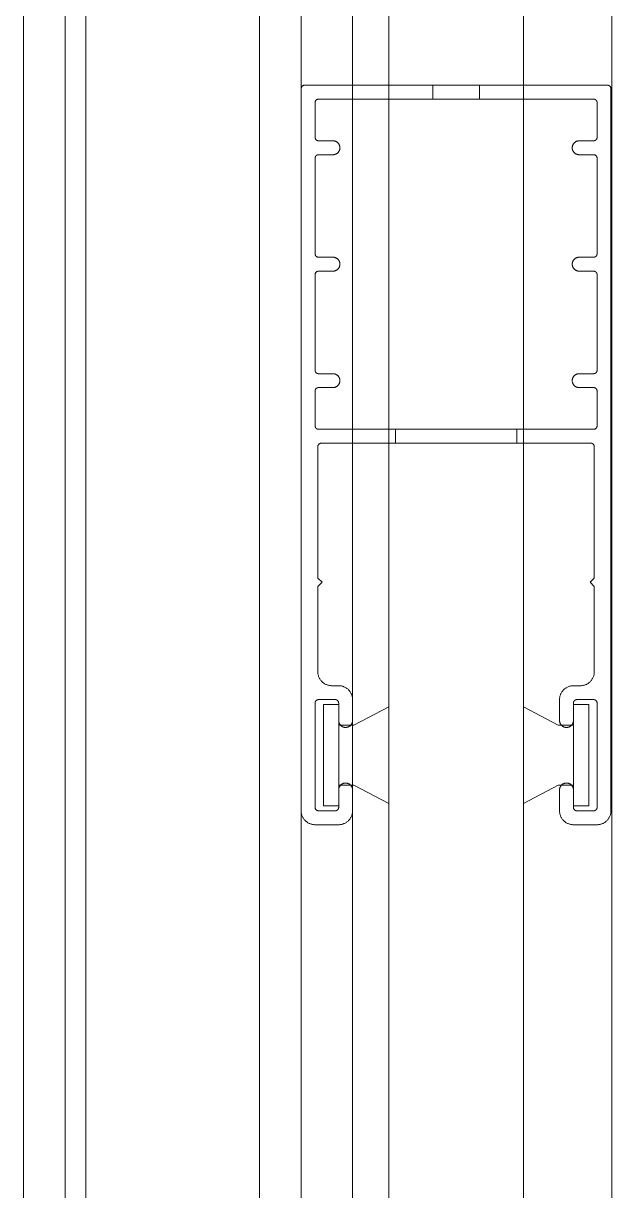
# Model space of a CAD drawing. Header units: metres. Extents: x 1838950 to 1842843, y 5171318 to 5174224.
# Drawn here: x 1841251.1324 to 1841251.1748, y 5171396.1779 to 5171396.2619 of the extents above; entities that cross this region are included whole.
import ezdxf

# ---------------------------------------------------------------- set-up
doc = ezdxf.new("R2010")
doc.units = ezdxf.units.M
doc.header["$LTSCALE"] = 0.0254
doc.layers.add('00 CHAZAL Coupe A.5', color=7, linetype='Continuous', lineweight=18)

# ---------------------------------------------------------------- blocks, each defined once
blk = doc.blocks.new('Groupe-1802-1')
at = {"layer": '00 CHAZAL Coupe A.5', "color": 7, "linetype": 'Continuous', "lineweight": 5}
for p, q in [((1841251.149405, 5171395.228545), (1841251.149405, 5171396.351545)), ((1841251.135407, 5171395.242545), (1841251.135407, 5171396.347045)), ((1841251.136905, 5171395.243045), (1841251.136905, 5171396.347045)), ((1841251.152405, 5171396.319545), (1841251.152405, 5171395.219045)), ((1841251.156105, 5171396.319545), (1841251.156105, 5171395.219045)), ((1841251.158705, 5171396.319545), (1841251.158705, 5171395.219045)), ((1841251.168405, 5171396.319545), (1841251.168405, 5171395.219045)), ((1841251.174755, 5171396.319545), (1841251.174755, 5171395.219045)), ((1841251.132405, 5171395.269428), (1841251.132405, 5171396.306545)), ((1841251.16188, 5171396.256447), (1841251.16188, 5171396.257447)), ((1841251.16523, 5171396.256447), (1841251.16523, 5171396.257447)), ((1841251.159189, 5171396.232693), (1841251.159189, 5171396.231693)), ((1841251.16792, 5171396.232693), (1841251.16792, 5171396.231693)), ((1841251.154005, 5171396.205597), (1841251.154005, 5171396.212897)), ((1841251.154005, 5171396.212897), (1841251.155105, 5171396.212897)), ((1841251.155105, 5171396.212897), (1841251.155105, 5171396.205597)), ((1841251.172005, 5171396.212897), (1841251.172005, 5171396.205597)), ((1841251.173105, 5171396.212897), (1841251.172005, 5171396.212897)), ((1841251.173105, 5171396.205597), (1841251.173105, 5171396.212897)), ((1841251.156205, 5171396.211397), (1841251.158705, 5171396.212721)), ((1841251.170905, 5171396.211397), (1841251.168405, 5171396.212721)), ((1841251.156205, 5171396.211397), (1841251.155105, 5171396.211397)), ((1841251.170905, 5171396.211397), (1841251.172005, 5171396.211397)), ((1841251.156205, 5171396.207097), (1841251.155105, 5171396.207097)), ((1841251.156205, 5171396.207097), (1841251.158705, 5171396.205773)), ((1841251.170905, 5171396.207097), (1841251.168405, 5171396.205773)), ((1841251.170905, 5171396.207097), (1841251.172005, 5171396.207097)), ((1841251.155105, 5171396.205597), (1841251.154005, 5171396.205597)), ((1841251.172005, 5171396.205597), (1841251.173105, 5171396.205597))]:
    blk.add_line(p, q, dxfattribs=at)
at = {"layer": '00 CHAZAL Coupe A.5', "color": 7, "linetype": 'Continuous', "lineweight": 5, "flags": 128}
for points in [[(1841251.173255, 5171396.231693), (1841251.163555, 5171396.231693), (1841251.153855, 5171396.231693), (1841251.153842, 5171396.231693), (1841251.15383, 5171396.231692), (1841251.153818, 5171396.23169), (1841251.153806, 5171396.231688), (1841251.153794, 5171396.231686), (1841251.153782, 5171396.231682), (1841251.15377, 5171396.231678), (1841251.153759, 5171396.231674), (1841251.153748, 5171396.231669), (1841251.153737, 5171396.231664), (1841251.153726, 5171396.231657), (1841251.153716, 5171396.231651), (1841251.153706, 5171396.231644), (1841251.153696, 5171396.231636), (1841251.153687, 5171396.231628), (1841251.153678, 5171396.23162), (1841251.153669, 5171396.231611), (1841251.153661, 5171396.231602), (1841251.153654, 5171396.231592), (1841251.153647, 5171396.231582), (1841251.15364, 5171396.231572), (1841251.153634, 5171396.231561), (1841251.153629, 5171396.23155), (1841251.153624, 5171396.231539), (1841251.153619, 5171396.231527), (1841251.153615, 5171396.231516), (1841251.153612, 5171396.231504), (1841251.153609, 5171396.231492), (1841251.153607, 5171396.23148), (1841251.153606, 5171396.231468), (1841251.153605, 5171396.231455), (1841251.153605, 5171396.231443), (1841251.153605, 5171396.221993), (1841251.153905, 5171396.221693), (1841251.153605, 5171396.221393), (1841251.153605, 5171396.215247), (1841251.153606, 5171396.215198), (1841251.153609, 5171396.215149), (1841251.153615, 5171396.2151), (1841251.153624, 5171396.215052), (1841251.153635, 5171396.215004), (1841251.153648, 5171396.214956), (1841251.153663, 5171396.21491), (1841251.153681, 5171396.214864), (1841251.153701, 5171396.214819), (1841251.153723, 5171396.214775), (1841251.153747, 5171396.214733), (1841251.153773, 5171396.214691), (1841251.153801, 5171396.214651), (1841251.153832, 5171396.214612), (1841251.153864, 5171396.214575), (1841251.153897, 5171396.21454), (1841251.153933, 5171396.214506), (1841251.15397, 5171396.214474), (1841251.154009, 5171396.214444), (1841251.154049, 5171396.214415), (1841251.15409, 5171396.214389), (1841251.154133, 5171396.214365), (1841251.154177, 5171396.214343), (1841251.154222, 5171396.214323), (1841251.154268, 5171396.214305), (1841251.154314, 5171396.21429), (1841251.154362, 5171396.214277), (1841251.154409, 5171396.214266), (1841251.154458, 5171396.214258), (1841251.154507, 5171396.214252), (1841251.154555, 5171396.214248), (1841251.154605, 5171396.214247), (1841251.155105, 5171396.214247), (1841251.155154, 5171396.214246), (1841251.155203, 5171396.214242), (1841251.155251, 5171396.214236), (1841251.1553, 5171396.214228), (1841251.155348, 5171396.214217), (1841251.155395, 5171396.214204), (1841251.155441, 5171396.214188), (1841251.155487, 5171396.214171), (1841251.155532, 5171396.214151), (1841251.155576, 5171396.214129), (1841251.155619, 5171396.214104), (1841251.15566, 5171396.214078), (1841251.1557, 5171396.21405), (1841251.155739, 5171396.21402), (1841251.155776, 5171396.213988), (1841251.155812, 5171396.213954), (1841251.155846, 5171396.213918), (1841251.155878, 5171396.213881), (1841251.155908, 5171396.213842), (1841251.155936, 5171396.213802), (1841251.155962, 5171396.213761), (1841251.155986, 5171396.213718), (1841251.156009, 5171396.213674), (1841251.156028, 5171396.213629), (1841251.156046, 5171396.213584), (1841251.156061, 5171396.213537), (1841251.156075, 5171396.21349), (1841251.156085, 5171396.213442), (1841251.156094, 5171396.213393), (1841251.1561, 5171396.213345), (1841251.156103, 5171396.213296), (1841251.156105, 5171396.213247), (1841251.156105, 5171396.211747), (1841251.156104, 5171396.211722), (1841251.156102, 5171396.211698), (1841251.156099, 5171396.211673), (1841251.156095, 5171396.211649), (1841251.15609, 5171396.211625), (1841251.156083, 5171396.211602), (1841251.156075, 5171396.211578), (1841251.156066, 5171396.211555), (1841251.156057, 5171396.211533), (1841251.156046, 5171396.211511), (1841251.156033, 5171396.21149), (1841251.15602, 5171396.211469), (1841251.156006, 5171396.211449), (1841251.155991, 5171396.21143), (1841251.155975, 5171396.211411), (1841251.155958, 5171396.211393), (1841251.15594, 5171396.211376), (1841251.155922, 5171396.21136), (1841251.155902, 5171396.211345), (1841251.155882, 5171396.211331), (1841251.155862, 5171396.211318), (1841251.15584, 5171396.211306), (1841251.155818, 5171396.211295), (1841251.155796, 5171396.211285), (1841251.155773, 5171396.211276), (1841251.15575, 5171396.211268), (1841251.155726, 5171396.211262), (1841251.155702, 5171396.211256), (1841251.155678, 5171396.211252), (1841251.155654, 5171396.211249), (1841251.155629, 5171396.211247), (1841251.155605, 5171396.211247), (1841251.15558, 5171396.211247), (1841251.155556, 5171396.211249), (1841251.155531, 5171396.211252), (1841251.155507, 5171396.211256), (1841251.155483, 5171396.211262), (1841251.155459, 5171396.211268), (1841251.155436, 5171396.211276), (1841251.155413, 5171396.211285), (1841251.155391, 5171396.211295), (1841251.155369, 5171396.211306), (1841251.155348, 5171396.211318), (1841251.155327, 5171396.211331), (1841251.155307, 5171396.211345), (1841251.155287, 5171396.21136), (1841251.155269, 5171396.211376), (1841251.155251, 5171396.211393), (1841251.155234, 5171396.211411), (1841251.155218, 5171396.21143), (1841251.155203, 5171396.211449), (1841251.155189, 5171396.211469), (1841251.155176, 5171396.21149), (1841251.155164, 5171396.211511), (1841251.155153, 5171396.211533), (1841251.155143, 5171396.211555), (1841251.155134, 5171396.211578), (1841251.155126, 5171396.211602), (1841251.15512, 5171396.211625), (1841251.155114, 5171396.211649), (1841251.15511, 5171396.211673), (1841251.155107, 5171396.211698), (1841251.155105, 5171396.211722), (1841251.155105, 5171396.211747), (1841251.155105, 5171396.212997), (1841251.155104, 5171396.213009), (1841251.155103, 5171396.213021), (1841251.155102, 5171396.213033), (1841251.1551, 5171396.213046), (1841251.155097, 5171396.213058), (1841251.155094, 5171396.213069), (1841251.15509, 5171396.213081), (1841251.155086, 5171396.213092), (1841251.155081, 5171396.213104), (1841251.155075, 5171396.213115), (1841251.155069, 5171396.213125), (1841251.155062, 5171396.213136), (1841251.155055, 5171396.213146), (1841251.155048, 5171396.213155), (1841251.15504, 5171396.213165), (1841251.155031, 5171396.213174), (1841251.155022, 5171396.213182), (1841251.155013, 5171396.21319), (1841251.155003, 5171396.213198), (1841251.154993, 5171396.213205), (1841251.154983, 5171396.213211), (1841251.154972, 5171396.213217), (1841251.154961, 5171396.213223), (1841251.15495, 5171396.213228), (1841251.154939, 5171396.213232), (1841251.154927, 5171396.213236), (1841251.154915, 5171396.213239), (1841251.154903, 5171396.213242), (1841251.154891, 5171396.213244), (1841251.154879, 5171396.213246), (1841251.154867, 5171396.213246), (1841251.154855, 5171396.213247), (1841251.153655, 5171396.213247), (1841251.153642, 5171396.213246), (1841251.15363, 5171396.213246), (1841251.153618, 5171396.213244), (1841251.153606, 5171396.213242), (1841251.153594, 5171396.213239), (1841251.153582, 5171396.213236), (1841251.15357, 5171396.213232), (1841251.153559, 5171396.213228), (1841251.153548, 5171396.213223), (1841251.153537, 5171396.213217), (1841251.153526, 5171396.213211), (1841251.153516, 5171396.213205), (1841251.153506, 5171396.213198), (1841251.153496, 5171396.21319), (1841251.153487, 5171396.213182), (1841251.153478, 5171396.213174), (1841251.153469, 5171396.213165), (1841251.153461, 5171396.213155), (1841251.153454, 5171396.213146), (1841251.153447, 5171396.213136), (1841251.15344, 5171396.213125), (1841251.153434, 5171396.213115), (1841251.153429, 5171396.213104), (1841251.153424, 5171396.213092), (1841251.153419, 5171396.213081), (1841251.153415, 5171396.213069), (1841251.153412, 5171396.213058), (1841251.153409, 5171396.213046), (1841251.153407, 5171396.213033), (1841251.153406, 5171396.213021), (1841251.153405, 5171396.213009), (1841251.153405, 5171396.212997), (1841251.153405, 5171396.205497), (1841251.153405, 5171396.205485), (1841251.153406, 5171396.205472), (1841251.153407, 5171396.20546), (1841251.153409, 5171396.205448), (1841251.153412, 5171396.205436), (1841251.153415, 5171396.205424), (1841251.153419, 5171396.205413), (1841251.153424, 5171396.205401), (1841251.153429, 5171396.20539), (1841251.153434, 5171396.205379), (1841251.15344, 5171396.205368), (1841251.153447, 5171396.205358), (1841251.153454, 5171396.205348), (1841251.153461, 5171396.205338), (1841251.153469, 5171396.205329), (1841251.153478, 5171396.20532), (1841251.153487, 5171396.205312), (1841251.153496, 5171396.205304), (1841251.153506, 5171396.205296), (1841251.153516, 5171396.205289), (1841251.153526, 5171396.205282), (1841251.153537, 5171396.205276), (1841251.153548, 5171396.205271), (1841251.153559, 5171396.205266), (1841251.15357, 5171396.205261), (1841251.153582, 5171396.205258), (1841251.153594, 5171396.205254), (1841251.153606, 5171396.205252), (1841251.153618, 5171396.205249), (1841251.15363, 5171396.205248), (1841251.153642, 5171396.205247), (1841251.153655, 5171396.205247), (1841251.154855, 5171396.205247), (1841251.154867, 5171396.205247), (1841251.154879, 5171396.205248), (1841251.154891, 5171396.205249), (1841251.154903, 5171396.205252), (1841251.154915, 5171396.205254), (1841251.154927, 5171396.205258), (1841251.154939, 5171396.205261), (1841251.15495, 5171396.205266), (1841251.154961, 5171396.205271), (1841251.154972, 5171396.205276), (1841251.154983, 5171396.205282), (1841251.154993, 5171396.205289), (1841251.155003, 5171396.205296), (1841251.155013, 5171396.205304), (1841251.155022, 5171396.205312), (1841251.155031, 5171396.20532), (1841251.15504, 5171396.205329), (1841251.155048, 5171396.205338), (1841251.155055, 5171396.205348), (1841251.155062, 5171396.205358), (1841251.155069, 5171396.205368), (1841251.155075, 5171396.205379), (1841251.155081, 5171396.20539), (1841251.155086, 5171396.205401), (1841251.15509, 5171396.205413), (1841251.155094, 5171396.205424), (1841251.155097, 5171396.205436), (1841251.1551, 5171396.205448), (1841251.155102, 5171396.20546), (1841251.155103, 5171396.205472), (1841251.155104, 5171396.205485), (1841251.155105, 5171396.205497), (1841251.155105, 5171396.206747), (1841251.155105, 5171396.206771), (1841251.155107, 5171396.206796), (1841251.15511, 5171396.20682), (1841251.155114, 5171396.206844), (1841251.15512, 5171396.206868), (1841251.155126, 5171396.206892), (1841251.155134, 5171396.206915), (1841251.155143, 5171396.206938), (1841251.155153, 5171396.206961), (1841251.155164, 5171396.206982), (1841251.155176, 5171396.207004), (1841251.155189, 5171396.207025), (1841251.155203, 5171396.207045), (1841251.155218, 5171396.207064), (1841251.155234, 5171396.207083), (1841251.155251, 5171396.2071), (1841251.155269, 5171396.207117), (1841251.155287, 5171396.207133), (1841251.155307, 5171396.207148), (1841251.155327, 5171396.207163), (1841251.155348, 5171396.207176), (1841251.155369, 5171396.207188), (1841251.155391, 5171396.207199), (1841251.155413, 5171396.207209), (1841251.155436, 5171396.207218), (1841251.155459, 5171396.207225), (1841251.155483, 5171396.207232), (1841251.155507, 5171396.207237), (1841251.155531, 5171396.207241), (1841251.155556, 5171396.207244), (1841251.15558, 5171396.207246), (1841251.155605, 5171396.207247), (1841251.155629, 5171396.207246), (1841251.155654, 5171396.207244), (1841251.155678, 5171396.207241), (1841251.155702, 5171396.207237), (1841251.155726, 5171396.207232), (1841251.15575, 5171396.207225), (1841251.155773, 5171396.207218), (1841251.155796, 5171396.207209), (1841251.155818, 5171396.207199), (1841251.15584, 5171396.207188), (1841251.155862, 5171396.207176), (1841251.155882, 5171396.207163), (1841251.155902, 5171396.207148), (1841251.155922, 5171396.207133), (1841251.15594, 5171396.207117), (1841251.155958, 5171396.2071), (1841251.155975, 5171396.207083), (1841251.155991, 5171396.207064), (1841251.156006, 5171396.207045), (1841251.15602, 5171396.207025), (1841251.156033, 5171396.207004), (1841251.156046, 5171396.206982), (1841251.156057, 5171396.206961), (1841251.156066, 5171396.206938), (1841251.156075, 5171396.206915), (1841251.156083, 5171396.206892), (1841251.15609, 5171396.206868), (1841251.156095, 5171396.206844), (1841251.156099, 5171396.20682), (1841251.156102, 5171396.206796), (1841251.156104, 5171396.206771), (1841251.156105, 5171396.206747), (1841251.156105, 5171396.205247), (1841251.156103, 5171396.205198), (1841251.1561, 5171396.205149), (1841251.156094, 5171396.2051), (1841251.156085, 5171396.205052), (1841251.156075, 5171396.205004), (1841251.156061, 5171396.204956), (1841251.156046, 5171396.20491), (1841251.156028, 5171396.204864), (1841251.156009, 5171396.204819), (1841251.155986, 5171396.204775), (1841251.155962, 5171396.204733), (1841251.155936, 5171396.204691), (1841251.155908, 5171396.204651), (1841251.155878, 5171396.204612), (1841251.155846, 5171396.204575), (1841251.155812, 5171396.20454), (1841251.155776, 5171396.204506), (1841251.155739, 5171396.204474), (1841251.1557, 5171396.204444), (1841251.15566, 5171396.204415), (1841251.155619, 5171396.204389), (1841251.155576, 5171396.204365), (1841251.155532, 5171396.204343), (1841251.155487, 5171396.204323), (1841251.155441, 5171396.204305), (1841251.155395, 5171396.20429), (1841251.155348, 5171396.204277), (1841251.1553, 5171396.204266), (1841251.155251, 5171396.204258), (1841251.155203, 5171396.204252), (1841251.155154, 5171396.204248), (1841251.155105, 5171396.204247), (1841251.153405, 5171396.204247), (1841251.153355, 5171396.204248), (1841251.153307, 5171396.204252), (1841251.153258, 5171396.204258), (1841251.153209, 5171396.204266), (1841251.153162, 5171396.204277), (1841251.153114, 5171396.20429), (1841251.153068, 5171396.204305), (1841251.153022, 5171396.204323), (1841251.152977, 5171396.204343), (1841251.152933, 5171396.204365), (1841251.15289, 5171396.204389), (1841251.152849, 5171396.204415), (1841251.152809, 5171396.204444), (1841251.15277, 5171396.204474), (1841251.152733, 5171396.204506), (1841251.152697, 5171396.20454), (1841251.152664, 5171396.204575), (1841251.152632, 5171396.204612), (1841251.152601, 5171396.204651), (1841251.152573, 5171396.204691), (1841251.152547, 5171396.204733), (1841251.152523, 5171396.204775), (1841251.152501, 5171396.204819), (1841251.152481, 5171396.204864), (1841251.152463, 5171396.20491), (1841251.152448, 5171396.204956), (1841251.152435, 5171396.205004), (1841251.152424, 5171396.205052), (1841251.152415, 5171396.2051), (1841251.152409, 5171396.205149), (1841251.152406, 5171396.205198), (1841251.152405, 5171396.205247), (1841251.152405, 5171396.257197), (1841251.152405, 5171396.257209), (1841251.152406, 5171396.257221), (1841251.152407, 5171396.257233), (1841251.152409, 5171396.257246), (1841251.152412, 5171396.257258), (1841251.152415, 5171396.257269), (1841251.152419, 5171396.257281), (1841251.152424, 5171396.257292), (1841251.152429, 5171396.257304), (1841251.152434, 5171396.257315), (1841251.15244, 5171396.257325), (1841251.152447, 5171396.257336), (1841251.152454, 5171396.257346), (1841251.152461, 5171396.257355), (1841251.152469, 5171396.257365), (1841251.152478, 5171396.257374), (1841251.152487, 5171396.257382), (1841251.152496, 5171396.25739), (1841251.152506, 5171396.257398), (1841251.152516, 5171396.257405), (1841251.152526, 5171396.257411), (1841251.152537, 5171396.257417), (1841251.152548, 5171396.257423), (1841251.152559, 5171396.257428), (1841251.15257, 5171396.257432), (1841251.152582, 5171396.257436), (1841251.152594, 5171396.257439), (1841251.152606, 5171396.257442), (1841251.152618, 5171396.257444), (1841251.15263, 5171396.257446), (1841251.152642, 5171396.257446), (1841251.152655, 5171396.257447), (1841251.163555, 5171396.257447), (1841251.174455, 5171396.257447), (1841251.174467, 5171396.257446), (1841251.174479, 5171396.257446), (1841251.174491, 5171396.257444), (1841251.174503, 5171396.257442), (1841251.174515, 5171396.257439), (1841251.174527, 5171396.257436), (1841251.174539, 5171396.257432), (1841251.17455, 5171396.257428), (1841251.174561, 5171396.257423), (1841251.174572, 5171396.257417), (1841251.174583, 5171396.257411), (1841251.174593, 5171396.257405), (1841251.174603, 5171396.257398), (1841251.174613, 5171396.25739), (1841251.174622, 5171396.257382), (1841251.174631, 5171396.257374), (1841251.17464, 5171396.257365), (1841251.174648, 5171396.257355), (1841251.174655, 5171396.257346), (1841251.174662, 5171396.257336), (1841251.174669, 5171396.257325), (1841251.174675, 5171396.257315), (1841251.174681, 5171396.257304), (1841251.174686, 5171396.257292), (1841251.17469, 5171396.257281), (1841251.174694, 5171396.257269), (1841251.174697, 5171396.257258), (1841251.1747, 5171396.257246), (1841251.174702, 5171396.257233), (1841251.174703, 5171396.257221), (1841251.174704, 5171396.257209), (1841251.174705, 5171396.257197), (1841251.174705, 5171396.205247), (1841251.174703, 5171396.205198), (1841251.1747, 5171396.205149), (1841251.174694, 5171396.2051), (1841251.174685, 5171396.205052), (1841251.174675, 5171396.205004), (1841251.174661, 5171396.204956), (1841251.174646, 5171396.20491), (1841251.174628, 5171396.204864), (1841251.174609, 5171396.204819), (1841251.174586, 5171396.204775), (1841251.174562, 5171396.204733), (1841251.174536, 5171396.204691), (1841251.174508, 5171396.204651), (1841251.174478, 5171396.204612), (1841251.174446, 5171396.204575), (1841251.174412, 5171396.20454), (1841251.174376, 5171396.204506), (1841251.174339, 5171396.204474), (1841251.1743, 5171396.204444), (1841251.17426, 5171396.204415), (1841251.174219, 5171396.204389), (1841251.174176, 5171396.204365), (1841251.174132, 5171396.204343), (1841251.174087, 5171396.204323), (1841251.174041, 5171396.204305), (1841251.173995, 5171396.20429), (1841251.173948, 5171396.204277), (1841251.1739, 5171396.204266), (1841251.173851, 5171396.204258), (1841251.173803, 5171396.204252), (1841251.173754, 5171396.204248), (1841251.173705, 5171396.204247), (1841251.172005, 5171396.204247), (1841251.171955, 5171396.204248), (1841251.171907, 5171396.204252), (1841251.171858, 5171396.204258), (1841251.171809, 5171396.204266), (1841251.171762, 5171396.204277), (1841251.171714, 5171396.20429), (1841251.171668, 5171396.204305), (1841251.171622, 5171396.204323), (1841251.171577, 5171396.204343), (1841251.171533, 5171396.204365), (1841251.17149, 5171396.204389), (1841251.171449, 5171396.204415), (1841251.171409, 5171396.204444), (1841251.17137, 5171396.204474), (1841251.171333, 5171396.204506), (1841251.171297, 5171396.20454), (1841251.171264, 5171396.204575), (1841251.171232, 5171396.204612), (1841251.171201, 5171396.204651), (1841251.171173, 5171396.204691), (1841251.171147, 5171396.204733), (1841251.171123, 5171396.204775), (1841251.171101, 5171396.204819), (1841251.171081, 5171396.204864), (1841251.171063, 5171396.20491), (1841251.171048, 5171396.204956), (1841251.171035, 5171396.205004), (1841251.171024, 5171396.205052), (1841251.171015, 5171396.2051), (1841251.171009, 5171396.205149), (1841251.171006, 5171396.205198), (1841251.171005, 5171396.205247), (1841251.171005, 5171396.206747), (1841251.171005, 5171396.206771), (1841251.171007, 5171396.206796), (1841251.17101, 5171396.20682), (1841251.171014, 5171396.206844), (1841251.17102, 5171396.206868), (1841251.171026, 5171396.206892), (1841251.171034, 5171396.206915), (1841251.171043, 5171396.206938), (1841251.171053, 5171396.206961), (1841251.171064, 5171396.206982), (1841251.171076, 5171396.207004), (1841251.171089, 5171396.207025), (1841251.171103, 5171396.207045), (1841251.171118, 5171396.207064), (1841251.171134, 5171396.207083), (1841251.171151, 5171396.2071), (1841251.171169, 5171396.207117), (1841251.171187, 5171396.207133), (1841251.171207, 5171396.207148), (1841251.171227, 5171396.207163), (1841251.171248, 5171396.207176), (1841251.171269, 5171396.207188), (1841251.171291, 5171396.207199), (1841251.171313, 5171396.207209), (1841251.171336, 5171396.207218), (1841251.171359, 5171396.207225), (1841251.171383, 5171396.207232), (1841251.171407, 5171396.207237), (1841251.171431, 5171396.207241), (1841251.171456, 5171396.207244), (1841251.17148, 5171396.207246), (1841251.171505, 5171396.207247), (1841251.171529, 5171396.207246), (1841251.171554, 5171396.207244), (1841251.171578, 5171396.207241), (1841251.171602, 5171396.207237), (1841251.171626, 5171396.207232), (1841251.17165, 5171396.207225), (1841251.171673, 5171396.207218), (1841251.171696, 5171396.207209), (1841251.171718, 5171396.207199), (1841251.17174, 5171396.207188), (1841251.171762, 5171396.207176), (1841251.171782, 5171396.207163), (1841251.171802, 5171396.207148), (1841251.171822, 5171396.207133), (1841251.17184, 5171396.207117), (1841251.171858, 5171396.2071), (1841251.171875, 5171396.207083), (1841251.171891, 5171396.207064), (1841251.171906, 5171396.207045), (1841251.17192, 5171396.207025), (1841251.171933, 5171396.207004), (1841251.171946, 5171396.206982), (1841251.171957, 5171396.206961), (1841251.171966, 5171396.206938), (1841251.171975, 5171396.206915), (1841251.171983, 5171396.206892), (1841251.17199, 5171396.206868), (1841251.171995, 5171396.206844), (1841251.171999, 5171396.20682), (1841251.172002, 5171396.206796), (1841251.172004, 5171396.206771), (1841251.172005, 5171396.206747), (1841251.172005, 5171396.205497), (1841251.172005, 5171396.205485), (1841251.172006, 5171396.205472), (1841251.172007, 5171396.20546), (1841251.172009, 5171396.205448), (1841251.172012, 5171396.205436), (1841251.172015, 5171396.205424), (1841251.172019, 5171396.205413), (1841251.172024, 5171396.205401), (1841251.172029, 5171396.20539), (1841251.172034, 5171396.205379), (1841251.17204, 5171396.205368), (1841251.172047, 5171396.205358), (1841251.172054, 5171396.205348), (1841251.172061, 5171396.205338), (1841251.172069, 5171396.205329), (1841251.172078, 5171396.20532), (1841251.172087, 5171396.205312), (1841251.172096, 5171396.205304), (1841251.172106, 5171396.205296), (1841251.172116, 5171396.205289), (1841251.172126, 5171396.205282), (1841251.172137, 5171396.205276), (1841251.172148, 5171396.205271), (1841251.172159, 5171396.205266), (1841251.17217, 5171396.205261), (1841251.172182, 5171396.205258), (1841251.172194, 5171396.205254), (1841251.172206, 5171396.205252), (1841251.172218, 5171396.205249), (1841251.17223, 5171396.205248), (1841251.172242, 5171396.205247), (1841251.172255, 5171396.205247), (1841251.173455, 5171396.205247), (1841251.173467, 5171396.205247), (1841251.173479, 5171396.205248), (1841251.173491, 5171396.205249), (1841251.173503, 5171396.205252), (1841251.173515, 5171396.205254), (1841251.173527, 5171396.205258), (1841251.173539, 5171396.205261), (1841251.17355, 5171396.205266), (1841251.173561, 5171396.205271), (1841251.173572, 5171396.205276), (1841251.173583, 5171396.205282), (1841251.173593, 5171396.205289), (1841251.173603, 5171396.205296), (1841251.173613, 5171396.205304), (1841251.173622, 5171396.205312), (1841251.173631, 5171396.20532), (1841251.17364, 5171396.205329), (1841251.173648, 5171396.205338), (1841251.173655, 5171396.205348), (1841251.173662, 5171396.205358), (1841251.173669, 5171396.205368), (1841251.173675, 5171396.205379), (1841251.173681, 5171396.20539), (1841251.173686, 5171396.205401), (1841251.17369, 5171396.205413), (1841251.173694, 5171396.205424), (1841251.173697, 5171396.205436), (1841251.1737, 5171396.205448), (1841251.173702, 5171396.20546), (1841251.173703, 5171396.205472), (1841251.173704, 5171396.205485), (1841251.173705, 5171396.205497), (1841251.173705, 5171396.212997), (1841251.173704, 5171396.213009), (1841251.173703, 5171396.213021), (1841251.173702, 5171396.213033), (1841251.1737, 5171396.213046), (1841251.173697, 5171396.213058), (1841251.173694, 5171396.213069), (1841251.17369, 5171396.213081), (1841251.173686, 5171396.213092), (1841251.173681, 5171396.213104), (1841251.173675, 5171396.213115), (1841251.173669, 5171396.213125), (1841251.173662, 5171396.213136), (1841251.173655, 5171396.213146), (1841251.173648, 5171396.213155), (1841251.17364, 5171396.213165), (1841251.173631, 5171396.213174), (1841251.173622, 5171396.213182), (1841251.173613, 5171396.21319), (1841251.173603, 5171396.213198), (1841251.173593, 5171396.213205), (1841251.173583, 5171396.213211), (1841251.173572, 5171396.213217), (1841251.173561, 5171396.213223), (1841251.17355, 5171396.213228), (1841251.173539, 5171396.213232), (1841251.173527, 5171396.213236), (1841251.173515, 5171396.213239), (1841251.173503, 5171396.213242), (1841251.173491, 5171396.213244), (1841251.173479, 5171396.213246), (1841251.173467, 5171396.213246), (1841251.173455, 5171396.213247), (1841251.172255, 5171396.213247), (1841251.172242, 5171396.213246), (1841251.17223, 5171396.213246), (1841251.172218, 5171396.213244), (1841251.172206, 5171396.213242), (1841251.172194, 5171396.213239), (1841251.172182, 5171396.213236), (1841251.17217, 5171396.213232), (1841251.172159, 5171396.213228), (1841251.172148, 5171396.213223), (1841251.172137, 5171396.213217), (1841251.172126, 5171396.213211), (1841251.172116, 5171396.213205), (1841251.172106, 5171396.213198), (1841251.172096, 5171396.21319), (1841251.172087, 5171396.213182), (1841251.172078, 5171396.213174), (1841251.172069, 5171396.213165), (1841251.172061, 5171396.213155), (1841251.172054, 5171396.213146), (1841251.172047, 5171396.213136), (1841251.17204, 5171396.213125), (1841251.172034, 5171396.213115), (1841251.172029, 5171396.213104), (1841251.172024, 5171396.213092), (1841251.172019, 5171396.213081), (1841251.172015, 5171396.213069), (1841251.172012, 5171396.213058), (1841251.172009, 5171396.213046), (1841251.172007, 5171396.213033), (1841251.172006, 5171396.213021), (1841251.172005, 5171396.213009), (1841251.172005, 5171396.212997), (1841251.172005, 5171396.211747), (1841251.172004, 5171396.211722), (1841251.172002, 5171396.211698), (1841251.171999, 5171396.211673), (1841251.171995, 5171396.211649), (1841251.17199, 5171396.211625), (1841251.171983, 5171396.211602), (1841251.171975, 5171396.211578), (1841251.171966, 5171396.211555), (1841251.171957, 5171396.211533), (1841251.171946, 5171396.211511), (1841251.171933, 5171396.21149), (1841251.17192, 5171396.211469), (1841251.171906, 5171396.211449), (1841251.171891, 5171396.21143), (1841251.171875, 5171396.211411), (1841251.171858, 5171396.211393), (1841251.17184, 5171396.211376), (1841251.171822, 5171396.21136), (1841251.171802, 5171396.211345), (1841251.171782, 5171396.211331), (1841251.171762, 5171396.211318), (1841251.17174, 5171396.211306), (1841251.171718, 5171396.211295), (1841251.171696, 5171396.211285), (1841251.171673, 5171396.211276), (1841251.17165, 5171396.211268), (1841251.171626, 5171396.211262), (1841251.171602, 5171396.211256), (1841251.171578, 5171396.211252), (1841251.171554, 5171396.211249), (1841251.171529, 5171396.211247), (1841251.171505, 5171396.211247), (1841251.17148, 5171396.211247), (1841251.171456, 5171396.211249), (1841251.171431, 5171396.211252), (1841251.171407, 5171396.211256), (1841251.171383, 5171396.211262), (1841251.171359, 5171396.211268), (1841251.171336, 5171396.211276), (1841251.171313, 5171396.211285), (1841251.171291, 5171396.211295), (1841251.171269, 5171396.211306), (1841251.171248, 5171396.211318), (1841251.171227, 5171396.211331), (1841251.171207, 5171396.211345), (1841251.171187, 5171396.21136), (1841251.171169, 5171396.211376), (1841251.171151, 5171396.211393), (1841251.171134, 5171396.211411), (1841251.171118, 5171396.21143), (1841251.171103, 5171396.211449), (1841251.171089, 5171396.211469), (1841251.171076, 5171396.21149), (1841251.171064, 5171396.211511), (1841251.171053, 5171396.211533), (1841251.171043, 5171396.211555), (1841251.171034, 5171396.211578), (1841251.171026, 5171396.211602), (1841251.17102, 5171396.211625), (1841251.171014, 5171396.211649), (1841251.17101, 5171396.211673), (1841251.171007, 5171396.211698), (1841251.171005, 5171396.211722), (1841251.171005, 5171396.211747), (1841251.171005, 5171396.213247), (1841251.171006, 5171396.213296), (1841251.171009, 5171396.213345), (1841251.171015, 5171396.213393), (1841251.171024, 5171396.213442), (1841251.171035, 5171396.21349), (1841251.171048, 5171396.213537), (1841251.171063, 5171396.213584), (1841251.171081, 5171396.213629), (1841251.171101, 5171396.213674), (1841251.171123, 5171396.213718), (1841251.171147, 5171396.213761), (1841251.171173, 5171396.213802), (1841251.171201, 5171396.213842), (1841251.171232, 5171396.213881), (1841251.171264, 5171396.213918), (1841251.171297, 5171396.213954), (1841251.171333, 5171396.213988), (1841251.17137, 5171396.21402), (1841251.171409, 5171396.21405), (1841251.171449, 5171396.214078), (1841251.17149, 5171396.214104), (1841251.171533, 5171396.214129), (1841251.171577, 5171396.214151), (1841251.171622, 5171396.214171), (1841251.171668, 5171396.214188), (1841251.171714, 5171396.214204), (1841251.171762, 5171396.214217), (1841251.171809, 5171396.214228), (1841251.171858, 5171396.214236), (1841251.171907, 5171396.214242), (1841251.171955, 5171396.214246), (1841251.172005, 5171396.214247), (1841251.172505, 5171396.214247), (1841251.172554, 5171396.214248), (1841251.172603, 5171396.214252), (1841251.172651, 5171396.214258), (1841251.1727, 5171396.214266), (1841251.172748, 5171396.214277), (1841251.172795, 5171396.21429), (1841251.172841, 5171396.214305), (1841251.172887, 5171396.214323), (1841251.172932, 5171396.214343), (1841251.172976, 5171396.214365), (1841251.173019, 5171396.214389), (1841251.17306, 5171396.214415), (1841251.1731, 5171396.214444), (1841251.173139, 5171396.214474), (1841251.173176, 5171396.214506), (1841251.173212, 5171396.21454), (1841251.173246, 5171396.214575), (1841251.173278, 5171396.214612), (1841251.173308, 5171396.214651), (1841251.173336, 5171396.214691), (1841251.173362, 5171396.214733), (1841251.173386, 5171396.214775), (1841251.173409, 5171396.214819), (1841251.173428, 5171396.214864), (1841251.173446, 5171396.21491), (1841251.173461, 5171396.214956), (1841251.173475, 5171396.215004), (1841251.173485, 5171396.215052), (1841251.173494, 5171396.2151), (1841251.1735, 5171396.215149), (1841251.173503, 5171396.215198), (1841251.173505, 5171396.215247), (1841251.173505, 5171396.221393), (1841251.173205, 5171396.221693), (1841251.173505, 5171396.221993), (1841251.173505, 5171396.231443), (1841251.173504, 5171396.231455), (1841251.173503, 5171396.231468), (1841251.173502, 5171396.23148), (1841251.1735, 5171396.231492), (1841251.173497, 5171396.231504), (1841251.173494, 5171396.231516), (1841251.17349, 5171396.231527), (1841251.173486, 5171396.231539), (1841251.173481, 5171396.23155), (1841251.173475, 5171396.231561), (1841251.173469, 5171396.231572), (1841251.173462, 5171396.231582), (1841251.173455, 5171396.231592), (1841251.173448, 5171396.231602), (1841251.17344, 5171396.231611), (1841251.173431, 5171396.23162), (1841251.173422, 5171396.231628), (1841251.173413, 5171396.231636), (1841251.173403, 5171396.231644), (1841251.173393, 5171396.231651), (1841251.173383, 5171396.231657), (1841251.173372, 5171396.231664), (1841251.173361, 5171396.231669), (1841251.17335, 5171396.231674), (1841251.173339, 5171396.231678), (1841251.173327, 5171396.231682), (1841251.173315, 5171396.231686), (1841251.173303, 5171396.231688), (1841251.173291, 5171396.23169), (1841251.173279, 5171396.231692), (1841251.173267, 5171396.231693), (1841251.173255, 5171396.231693)], [(1841251.173455, 5171396.232693), (1841251.163555, 5171396.232693), (1841251.153655, 5171396.232693), (1841251.153642, 5171396.232693), (1841251.15363, 5171396.232694), (1841251.153618, 5171396.232696), (1841251.153606, 5171396.232698), (1841251.153594, 5171396.232701), (1841251.153582, 5171396.232704), (1841251.15357, 5171396.232708), (1841251.153559, 5171396.232712), (1841251.153548, 5171396.232717), (1841251.153537, 5171396.232723), (1841251.153526, 5171396.232729), (1841251.153516, 5171396.232735), (1841251.153506, 5171396.232742), (1841251.153496, 5171396.23275), (1841251.153487, 5171396.232758), (1841251.153478, 5171396.232766), (1841251.153469, 5171396.232775), (1841251.153461, 5171396.232784), (1841251.153454, 5171396.232794), (1841251.153447, 5171396.232804), (1841251.15344, 5171396.232815), (1841251.153434, 5171396.232825), (1841251.153429, 5171396.232836), (1841251.153424, 5171396.232847), (1841251.153419, 5171396.232859), (1841251.153415, 5171396.23287), (1841251.153412, 5171396.232882), (1841251.153409, 5171396.232894), (1841251.153407, 5171396.232906), (1841251.153406, 5171396.232919), (1841251.153405, 5171396.232931), (1841251.153405, 5171396.232943), (1841251.153405, 5171396.235443), (1841251.153405, 5171396.235455), (1841251.153406, 5171396.235468), (1841251.153407, 5171396.23548), (1841251.153409, 5171396.235492), (1841251.153412, 5171396.235504), (1841251.153415, 5171396.235516), (1841251.153419, 5171396.235527), (1841251.153424, 5171396.235539), (1841251.153429, 5171396.23555), (1841251.153434, 5171396.235561), (1841251.15344, 5171396.235572), (1841251.153447, 5171396.235582), (1841251.153454, 5171396.235592), (1841251.153461, 5171396.235602), (1841251.153469, 5171396.235611), (1841251.153478, 5171396.23562), (1841251.153487, 5171396.235628), (1841251.153496, 5171396.235636), (1841251.153506, 5171396.235644), (1841251.153516, 5171396.235651), (1841251.153526, 5171396.235657), (1841251.153537, 5171396.235664), (1841251.153548, 5171396.235669), (1841251.153559, 5171396.235674), (1841251.15357, 5171396.235678), (1841251.153582, 5171396.235682), (1841251.153594, 5171396.235686), (1841251.153606, 5171396.235688), (1841251.153618, 5171396.23569), (1841251.15363, 5171396.235692), (1841251.153642, 5171396.235693), (1841251.153655, 5171396.235693), (1841251.154695, 5171396.235693), (1841251.154719, 5171396.235694), (1841251.154744, 5171396.235695), (1841251.154768, 5171396.235698), (1841251.154792, 5171396.235703), (1841251.154816, 5171396.235708), (1841251.15484, 5171396.235715), (1841251.154863, 5171396.235722), (1841251.154886, 5171396.235731), (1841251.154908, 5171396.235741), (1841251.15493, 5171396.235752), (1841251.154952, 5171396.235764), (1841251.154972, 5171396.235777), (1841251.154992, 5171396.235791), (1841251.155012, 5171396.235807), (1841251.15503, 5171396.235823), (1841251.155048, 5171396.235839), (1841251.155065, 5171396.235857), (1841251.155081, 5171396.235876), (1841251.155096, 5171396.235895), (1841251.15511, 5171396.235915), (1841251.155123, 5171396.235936), (1841251.155136, 5171396.235957), (1841251.155147, 5171396.235979), (1841251.155156, 5171396.236002), (1841251.155165, 5171396.236025), (1841251.155173, 5171396.236048), (1841251.15518, 5171396.236072), (1841251.155185, 5171396.236095), (1841251.155189, 5171396.23612), (1841251.155192, 5171396.236144), (1841251.155194, 5171396.236169), (1841251.155195, 5171396.236193), (1841251.155194, 5171396.236218), (1841251.155192, 5171396.236242), (1841251.155189, 5171396.236266), (1841251.155185, 5171396.236291), (1841251.15518, 5171396.236315), (1841251.155173, 5171396.236338), (1841251.155165, 5171396.236361), (1841251.155156, 5171396.236384), (1841251.155147, 5171396.236407), (1841251.155136, 5171396.236429), (1841251.155123, 5171396.23645), (1841251.15511, 5171396.236471), (1841251.155096, 5171396.236491), (1841251.155081, 5171396.23651), (1841251.155065, 5171396.236529), (1841251.155048, 5171396.236547), (1841251.15503, 5171396.236564), (1841251.155012, 5171396.23658), (1841251.154992, 5171396.236595), (1841251.154972, 5171396.236609), (1841251.154952, 5171396.236622), (1841251.15493, 5171396.236634), (1841251.154908, 5171396.236645), (1841251.154886, 5171396.236655), (1841251.154863, 5171396.236664), (1841251.15484, 5171396.236672), (1841251.154816, 5171396.236678), (1841251.154792, 5171396.236683), (1841251.154768, 5171396.236688), (1841251.154744, 5171396.236691), (1841251.154719, 5171396.236692), (1841251.154695, 5171396.236693), (1841251.153655, 5171396.236693), (1841251.153642, 5171396.236693), (1841251.15363, 5171396.236694), (1841251.153618, 5171396.236696), (1841251.153606, 5171396.236698), (1841251.153594, 5171396.236701), (1841251.153582, 5171396.236704), (1841251.15357, 5171396.236708), (1841251.153559, 5171396.236712), (1841251.153548, 5171396.236717), (1841251.153537, 5171396.236723), (1841251.153526, 5171396.236729), (1841251.153516, 5171396.236735), (1841251.153506, 5171396.236742), (1841251.153496, 5171396.23675), (1841251.153487, 5171396.236758), (1841251.153478, 5171396.236766), (1841251.153469, 5171396.236775), (1841251.153461, 5171396.236784), (1841251.153454, 5171396.236794), (1841251.153447, 5171396.236804), (1841251.15344, 5171396.236815), (1841251.153434, 5171396.236825), (1841251.153429, 5171396.236836), (1841251.153424, 5171396.236847), (1841251.153419, 5171396.236859), (1841251.153415, 5171396.23687), (1841251.153412, 5171396.236882), (1841251.153409, 5171396.236894), (1841251.153407, 5171396.236906), (1841251.153406, 5171396.236919), (1841251.153405, 5171396.236931), (1841251.153405, 5171396.236943), (1841251.153405, 5171396.24382), (1841251.153405, 5171396.243832), (1841251.153406, 5171396.243844), (1841251.153407, 5171396.243857), (1841251.153409, 5171396.243869), (1841251.153412, 5171396.243881), (1841251.153415, 5171396.243892), (1841251.153419, 5171396.243904), (1841251.153424, 5171396.243916), (1841251.153429, 5171396.243927), (1841251.153434, 5171396.243938), (1841251.15344, 5171396.243948), (1841251.153447, 5171396.243959), (1841251.153454, 5171396.243969), (1841251.153461, 5171396.243979), (1841251.153469, 5171396.243988), (1841251.153478, 5171396.243997), (1841251.153487, 5171396.244005), (1841251.153496, 5171396.244013), (1841251.153506, 5171396.244021), (1841251.153516, 5171396.244028), (1841251.153526, 5171396.244034), (1841251.153537, 5171396.24404), (1841251.153548, 5171396.244046), (1841251.153559, 5171396.244051), (1841251.15357, 5171396.244055), (1841251.153582, 5171396.244059), (1841251.153594, 5171396.244062), (1841251.153606, 5171396.244065), (1841251.153618, 5171396.244067), (1841251.15363, 5171396.244069), (1841251.153642, 5171396.24407), (1841251.153655, 5171396.24407), (1841251.154695, 5171396.24407), (1841251.154719, 5171396.244071), (1841251.154744, 5171396.244072), (1841251.154768, 5171396.244075), (1841251.154792, 5171396.24408), (1841251.154816, 5171396.244085), (1841251.15484, 5171396.244091), (1841251.154863, 5171396.244099), (1841251.154886, 5171396.244108), (1841251.154908, 5171396.244118), (1841251.15493, 5171396.244129), (1841251.154952, 5171396.244141), (1841251.154972, 5171396.244154), (1841251.154992, 5171396.244168), (1841251.155012, 5171396.244183), (1841251.15503, 5171396.244199), (1841251.155048, 5171396.244216), (1841251.155065, 5171396.244234), (1841251.155081, 5171396.244253), (1841251.155096, 5171396.244272), (1841251.15511, 5171396.244292), (1841251.155123, 5171396.244313), (1841251.155136, 5171396.244334), (1841251.155147, 5171396.244356), (1841251.155156, 5171396.244379), (1841251.155165, 5171396.244401), (1841251.155173, 5171396.244425), (1841251.15518, 5171396.244448), (1841251.155185, 5171396.244472), (1841251.155189, 5171396.244497), (1841251.155192, 5171396.244521), (1841251.155194, 5171396.244545), (1841251.155195, 5171396.24457), (1841251.155194, 5171396.244594), (1841251.155192, 5171396.244619), (1841251.155189, 5171396.244643), (1841251.155185, 5171396.244667), (1841251.15518, 5171396.244691), (1841251.155173, 5171396.244715), (1841251.155165, 5171396.244738), (1841251.155156, 5171396.244761), (1841251.155147, 5171396.244784), (1841251.155136, 5171396.244806), (1841251.155123, 5171396.244827), (1841251.15511, 5171396.244848), (1841251.155096, 5171396.244868), (1841251.155081, 5171396.244887), (1841251.155065, 5171396.244906), (1841251.155048, 5171396.244923), (1841251.15503, 5171396.24494), (1841251.155012, 5171396.244956), (1841251.154992, 5171396.244972), (1841251.154972, 5171396.244986), (1841251.154952, 5171396.244999), (1841251.15493, 5171396.245011), (1841251.154908, 5171396.245022), (1841251.154886, 5171396.245032), (1841251.154863, 5171396.245041), (1841251.15484, 5171396.245048), (1841251.154816, 5171396.245055), (1841251.154792, 5171396.24506), (1841251.154768, 5171396.245064), (1841251.154744, 5171396.245067), (1841251.154719, 5171396.245069), (1841251.154695, 5171396.24507), (1841251.153655, 5171396.24507), (1841251.153642, 5171396.24507), (1841251.15363, 5171396.245071), (1841251.153618, 5171396.245073), (1841251.153606, 5171396.245075), (1841251.153594, 5171396.245077), (1841251.153582, 5171396.245081), (1841251.15357, 5171396.245085), (1841251.153559, 5171396.245089), (1841251.153548, 5171396.245094), (1841251.153537, 5171396.245099), (1841251.153526, 5171396.245105), (1841251.153516, 5171396.245112), (1841251.153506, 5171396.245119), (1841251.153496, 5171396.245127), (1841251.153487, 5171396.245135), (1841251.153478, 5171396.245143), (1841251.153469, 5171396.245152), (1841251.153461, 5171396.245161), (1841251.153454, 5171396.245171), (1841251.153447, 5171396.245181), (1841251.15344, 5171396.245191), (1841251.153434, 5171396.245202), (1841251.153429, 5171396.245213), (1841251.153424, 5171396.245224), (1841251.153419, 5171396.245236), (1841251.153415, 5171396.245247), (1841251.153412, 5171396.245259), (1841251.153409, 5171396.245271), (1841251.153407, 5171396.245283), (1841251.153406, 5171396.245295), (1841251.153405, 5171396.245308), (1841251.153405, 5171396.24532), (1841251.153405, 5171396.252197), (1841251.153405, 5171396.252209), (1841251.153406, 5171396.252221), (1841251.153407, 5171396.252233), (1841251.153409, 5171396.252246), (1841251.153412, 5171396.252258), (1841251.153415, 5171396.252269), (1841251.153419, 5171396.252281), (1841251.153424, 5171396.252292), (1841251.153429, 5171396.252304), (1841251.153434, 5171396.252315), (1841251.15344, 5171396.252325), (1841251.153447, 5171396.252336), (1841251.153454, 5171396.252346), (1841251.153461, 5171396.252355), (1841251.153469, 5171396.252365), (1841251.153478, 5171396.252374), (1841251.153487, 5171396.252382), (1841251.153496, 5171396.25239), (1841251.153506, 5171396.252398), (1841251.153516, 5171396.252405), (1841251.153526, 5171396.252411), (1841251.153537, 5171396.252417), (1841251.153548, 5171396.252423), (1841251.153559, 5171396.252428), (1841251.15357, 5171396.252432), (1841251.153582, 5171396.252436), (1841251.153594, 5171396.252439), (1841251.153606, 5171396.252442), (1841251.153618, 5171396.252444), (1841251.15363, 5171396.252446), (1841251.153642, 5171396.252446), (1841251.153655, 5171396.252447), (1841251.154695, 5171396.252447), (1841251.154719, 5171396.252447), (1841251.154744, 5171396.252449), (1841251.154768, 5171396.252452), (1841251.154792, 5171396.252456), (1841251.154816, 5171396.252462), (1841251.15484, 5171396.252468), (1841251.154863, 5171396.252476), (1841251.154886, 5171396.252485), (1841251.154908, 5171396.252495), (1841251.15493, 5171396.252506), (1841251.154952, 5171396.252518), (1841251.154972, 5171396.252531), (1841251.154992, 5171396.252545), (1841251.155012, 5171396.25256), (1841251.15503, 5171396.252576), (1841251.155048, 5171396.252593), (1841251.155065, 5171396.252611), (1841251.155081, 5171396.25263), (1841251.155096, 5171396.252649), (1841251.15511, 5171396.252669), (1841251.155123, 5171396.25269), (1841251.155136, 5171396.252711), (1841251.155147, 5171396.252733), (1841251.155156, 5171396.252755), (1841251.155165, 5171396.252778), (1841251.155173, 5171396.252802), (1841251.15518, 5171396.252825), (1841251.155185, 5171396.252849), (1841251.155189, 5171396.252873), (1841251.155192, 5171396.252898), (1841251.155194, 5171396.252922), (1841251.155195, 5171396.252947), (1841251.155194, 5171396.252971), (1841251.155192, 5171396.252996), (1841251.155189, 5171396.25302), (1841251.155185, 5171396.253044), (1841251.15518, 5171396.253068), (1841251.155173, 5171396.253092), (1841251.155165, 5171396.253115), (1841251.155156, 5171396.253138), (1841251.155147, 5171396.253161), (1841251.155136, 5171396.253182), (1841251.155123, 5171396.253204), (1841251.15511, 5171396.253225), (1841251.155096, 5171396.253245), (1841251.155081, 5171396.253264), (1841251.155065, 5171396.253283), (1841251.155048, 5171396.2533), (1841251.15503, 5171396.253317), (1841251.155012, 5171396.253333), (1841251.154992, 5171396.253348), (1841251.154972, 5171396.253363), (1841251.154952, 5171396.253376), (1841251.15493, 5171396.253388), (1841251.154908, 5171396.253399), (1841251.154886, 5171396.253409), (1841251.154863, 5171396.253418), (1841251.15484, 5171396.253425), (1841251.154816, 5171396.253432), (1841251.154792, 5171396.253437), (1841251.154768, 5171396.253441), (1841251.154744, 5171396.253444), (1841251.154719, 5171396.253446), (1841251.154695, 5171396.253447), (1841251.153655, 5171396.253447), (1841251.153642, 5171396.253447), (1841251.15363, 5171396.253448), (1841251.153618, 5171396.253449), (1841251.153606, 5171396.253452), (1841251.153594, 5171396.253454), (1841251.153582, 5171396.253458), (1841251.15357, 5171396.253461), (1841251.153559, 5171396.253466), (1841251.153548, 5171396.253471), (1841251.153537, 5171396.253476), (1841251.153526, 5171396.253482), (1841251.153516, 5171396.253489), (1841251.153506, 5171396.253496), (1841251.153496, 5171396.253504), (1841251.153487, 5171396.253512), (1841251.153478, 5171396.25352), (1841251.153469, 5171396.253529), (1841251.153461, 5171396.253538), (1841251.153454, 5171396.253548), (1841251.153447, 5171396.253558), (1841251.15344, 5171396.253568), (1841251.153434, 5171396.253579), (1841251.153429, 5171396.25359), (1841251.153424, 5171396.253601), (1841251.153419, 5171396.253613), (1841251.153415, 5171396.253624), (1841251.153412, 5171396.253636), (1841251.153409, 5171396.253648), (1841251.153407, 5171396.25366), (1841251.153406, 5171396.253672), (1841251.153405, 5171396.253685), (1841251.153405, 5171396.253697), (1841251.153405, 5171396.256197), (1841251.153405, 5171396.256209), (1841251.153406, 5171396.256221), (1841251.153407, 5171396.256233), (1841251.153409, 5171396.256246), (1841251.153412, 5171396.256258), (1841251.153415, 5171396.256269), (1841251.153419, 5171396.256281), (1841251.153424, 5171396.256292), (1841251.153429, 5171396.256304), (1841251.153434, 5171396.256315), (1841251.15344, 5171396.256325), (1841251.153447, 5171396.256336), (1841251.153454, 5171396.256346), (1841251.153461, 5171396.256355), (1841251.153469, 5171396.256365), (1841251.153478, 5171396.256374), (1841251.153487, 5171396.256382), (1841251.153496, 5171396.25639), (1841251.153506, 5171396.256398), (1841251.153516, 5171396.256405), (1841251.153526, 5171396.256411), (1841251.153537, 5171396.256417), (1841251.153548, 5171396.256423), (1841251.153559, 5171396.256428), (1841251.15357, 5171396.256432), (1841251.153582, 5171396.256436), (1841251.153594, 5171396.256439), (1841251.153606, 5171396.256442), (1841251.153618, 5171396.256444), (1841251.15363, 5171396.256446), (1841251.153642, 5171396.256446), (1841251.153655, 5171396.256447), (1841251.163555, 5171396.256447), (1841251.173455, 5171396.256447), (1841251.173467, 5171396.256446), (1841251.173479, 5171396.256446), (1841251.173491, 5171396.256444), (1841251.173503, 5171396.256442), (1841251.173515, 5171396.256439), (1841251.173527, 5171396.256436), (1841251.173539, 5171396.256432), (1841251.17355, 5171396.256428), (1841251.173561, 5171396.256423), (1841251.173572, 5171396.256417), (1841251.173583, 5171396.256411), (1841251.173593, 5171396.256405), (1841251.173603, 5171396.256398), (1841251.173613, 5171396.25639), (1841251.173622, 5171396.256382), (1841251.173631, 5171396.256374), (1841251.17364, 5171396.256365), (1841251.173648, 5171396.256355), (1841251.173655, 5171396.256346), (1841251.173662, 5171396.256336), (1841251.173669, 5171396.256325), (1841251.173675, 5171396.256315), (1841251.173681, 5171396.256304), (1841251.173686, 5171396.256292), (1841251.17369, 5171396.256281), (1841251.173694, 5171396.256269), (1841251.173697, 5171396.256258), (1841251.1737, 5171396.256246), (1841251.173702, 5171396.256233), (1841251.173703, 5171396.256221), (1841251.173704, 5171396.256209), (1841251.173705, 5171396.256197), (1841251.173705, 5171396.253697), (1841251.173704, 5171396.253685), (1841251.173703, 5171396.253672), (1841251.173702, 5171396.25366), (1841251.1737, 5171396.253648), (1841251.173697, 5171396.253636), (1841251.173694, 5171396.253624), (1841251.17369, 5171396.253613), (1841251.173686, 5171396.253601), (1841251.173681, 5171396.25359), (1841251.173675, 5171396.253579), (1841251.173669, 5171396.253568), (1841251.173662, 5171396.253558), (1841251.173655, 5171396.253548), (1841251.173648, 5171396.253538), (1841251.17364, 5171396.253529), (1841251.173631, 5171396.25352), (1841251.173622, 5171396.253512), (1841251.173613, 5171396.253504), (1841251.173603, 5171396.253496), (1841251.173593, 5171396.253489), (1841251.173583, 5171396.253482), (1841251.173572, 5171396.253476), (1841251.173561, 5171396.253471), (1841251.17355, 5171396.253466), (1841251.173539, 5171396.253461), (1841251.173527, 5171396.253458), (1841251.173515, 5171396.253454), (1841251.173503, 5171396.253452), (1841251.173491, 5171396.253449), (1841251.173479, 5171396.253448), (1841251.173467, 5171396.253447), (1841251.173455, 5171396.253447), (1841251.172415, 5171396.253447), (1841251.17239, 5171396.253446), (1841251.172366, 5171396.253444), (1841251.172341, 5171396.253441), (1841251.172317, 5171396.253437), (1841251.172293, 5171396.253432), (1841251.172269, 5171396.253425), (1841251.172246, 5171396.253418), (1841251.172223, 5171396.253409), (1841251.172201, 5171396.253399), (1841251.172179, 5171396.253388), (1841251.172158, 5171396.253376), (1841251.172137, 5171396.253363), (1841251.172117, 5171396.253348), (1841251.172097, 5171396.253333), (1841251.172079, 5171396.253317), (1841251.172061, 5171396.2533), (1841251.172044, 5171396.253283), (1841251.172028, 5171396.253264), (1841251.172013, 5171396.253245), (1841251.171999, 5171396.253225), (1841251.171986, 5171396.253204), (1841251.171974, 5171396.253182), (1841251.171963, 5171396.253161), (1841251.171953, 5171396.253138), (1841251.171944, 5171396.253115), (1841251.171936, 5171396.253092), (1841251.17193, 5171396.253068), (1841251.171924, 5171396.253044), (1841251.17192, 5171396.25302), (1841251.171917, 5171396.252996), (1841251.171915, 5171396.252971), (1841251.171915, 5171396.252947), (1841251.171915, 5171396.252922), (1841251.171917, 5171396.252898), (1841251.17192, 5171396.252873), (1841251.171924, 5171396.252849), (1841251.17193, 5171396.252825), (1841251.171936, 5171396.252802), (1841251.171944, 5171396.252778), (1841251.171953, 5171396.252755), (1841251.171963, 5171396.252733), (1841251.171974, 5171396.252711), (1841251.171986, 5171396.25269), (1841251.171999, 5171396.252669), (1841251.172013, 5171396.252649), (1841251.172028, 5171396.25263), (1841251.172044, 5171396.252611), (1841251.172061, 5171396.252593), (1841251.172079, 5171396.252576), (1841251.172097, 5171396.25256), (1841251.172117, 5171396.252545), (1841251.172137, 5171396.252531), (1841251.172158, 5171396.252518), (1841251.172179, 5171396.252506), (1841251.172201, 5171396.252495), (1841251.172223, 5171396.252485), (1841251.172246, 5171396.252476), (1841251.172269, 5171396.252468), (1841251.172293, 5171396.252462), (1841251.172317, 5171396.252456), (1841251.172341, 5171396.252452), (1841251.172366, 5171396.252449), (1841251.17239, 5171396.252447), (1841251.172415, 5171396.252447), (1841251.173455, 5171396.252447), (1841251.173467, 5171396.252446), (1841251.173479, 5171396.252446), (1841251.173491, 5171396.252444), (1841251.173503, 5171396.252442), (1841251.173515, 5171396.252439), (1841251.173527, 5171396.252436), (1841251.173539, 5171396.252432), (1841251.17355, 5171396.252428), (1841251.173561, 5171396.252423), (1841251.173572, 5171396.252417), (1841251.173583, 5171396.252411), (1841251.173593, 5171396.252405), (1841251.173603, 5171396.252398), (1841251.173613, 5171396.25239), (1841251.173622, 5171396.252382), (1841251.173631, 5171396.252374), (1841251.17364, 5171396.252365), (1841251.173648, 5171396.252355), (1841251.173655, 5171396.252346), (1841251.173662, 5171396.252336), (1841251.173669, 5171396.252325), (1841251.173675, 5171396.252315), (1841251.173681, 5171396.252304), (1841251.173686, 5171396.252292), (1841251.17369, 5171396.252281), (1841251.173694, 5171396.252269), (1841251.173697, 5171396.252258), (1841251.1737, 5171396.252246), (1841251.173702, 5171396.252233), (1841251.173703, 5171396.252221), (1841251.173704, 5171396.252209), (1841251.173705, 5171396.252197), (1841251.173705, 5171396.24532), (1841251.173704, 5171396.245308), (1841251.173703, 5171396.245295), (1841251.173702, 5171396.245283), (1841251.1737, 5171396.245271), (1841251.173697, 5171396.245259), (1841251.173694, 5171396.245247), (1841251.17369, 5171396.245236), (1841251.173686, 5171396.245224), (1841251.173681, 5171396.245213), (1841251.173675, 5171396.245202), (1841251.173669, 5171396.245191), (1841251.173662, 5171396.245181), (1841251.173655, 5171396.245171), (1841251.173648, 5171396.245161), (1841251.17364, 5171396.245152), (1841251.173631, 5171396.245143), (1841251.173622, 5171396.245135), (1841251.173613, 5171396.245127), (1841251.173603, 5171396.245119), (1841251.173593, 5171396.245112), (1841251.173583, 5171396.245105), (1841251.173572, 5171396.245099), (1841251.173561, 5171396.245094), (1841251.17355, 5171396.245089), (1841251.173539, 5171396.245085), (1841251.173527, 5171396.245081), (1841251.173515, 5171396.245077), (1841251.173503, 5171396.245075), (1841251.173491, 5171396.245073), (1841251.173479, 5171396.245071), (1841251.173467, 5171396.24507), (1841251.173455, 5171396.24507), (1841251.172415, 5171396.24507), (1841251.17239, 5171396.245069), (1841251.172366, 5171396.245067), (1841251.172341, 5171396.245064), (1841251.172317, 5171396.24506), (1841251.172293, 5171396.245055), (1841251.172269, 5171396.245048), (1841251.172246, 5171396.245041), (1841251.172223, 5171396.245032), (1841251.172201, 5171396.245022), (1841251.172179, 5171396.245011), (1841251.172158, 5171396.244999), (1841251.172137, 5171396.244986), (1841251.172117, 5171396.244972), (1841251.172097, 5171396.244956), (1841251.172079, 5171396.24494), (1841251.172061, 5171396.244923), (1841251.172044, 5171396.244906), (1841251.172028, 5171396.244887), (1841251.172013, 5171396.244868), (1841251.171999, 5171396.244848), (1841251.171986, 5171396.244827), (1841251.171974, 5171396.244806), (1841251.171963, 5171396.244784), (1841251.171953, 5171396.244761), (1841251.171944, 5171396.244738), (1841251.171936, 5171396.244715), (1841251.17193, 5171396.244691), (1841251.171924, 5171396.244667), (1841251.17192, 5171396.244643), (1841251.171917, 5171396.244619), (1841251.171915, 5171396.244594), (1841251.171915, 5171396.24457), (1841251.171915, 5171396.244545), (1841251.171917, 5171396.244521), (1841251.17192, 5171396.244497), (1841251.171924, 5171396.244472), (1841251.17193, 5171396.244448), (1841251.171936, 5171396.244425), (1841251.171944, 5171396.244401), (1841251.171953, 5171396.244379), (1841251.171963, 5171396.244356), (1841251.171974, 5171396.244334), (1841251.171986, 5171396.244313), (1841251.171999, 5171396.244292), (1841251.172013, 5171396.244272), (1841251.172028, 5171396.244253), (1841251.172044, 5171396.244234), (1841251.172061, 5171396.244216), (1841251.172079, 5171396.244199), (1841251.172097, 5171396.244183), (1841251.172117, 5171396.244168), (1841251.172137, 5171396.244154), (1841251.172158, 5171396.244141), (1841251.172179, 5171396.244129), (1841251.172201, 5171396.244118), (1841251.172223, 5171396.244108), (1841251.172246, 5171396.244099), (1841251.172269, 5171396.244091), (1841251.172293, 5171396.244085), (1841251.172317, 5171396.24408), (1841251.172341, 5171396.244075), (1841251.172366, 5171396.244072), (1841251.17239, 5171396.244071), (1841251.172415, 5171396.24407), (1841251.173455, 5171396.24407), (1841251.173467, 5171396.24407), (1841251.173479, 5171396.244069), (1841251.173491, 5171396.244067), (1841251.173503, 5171396.244065), (1841251.173515, 5171396.244062), (1841251.173527, 5171396.244059), (1841251.173539, 5171396.244055), (1841251.17355, 5171396.244051), (1841251.173561, 5171396.244046), (1841251.173572, 5171396.24404), (1841251.173583, 5171396.244034), (1841251.173593, 5171396.244028), (1841251.173603, 5171396.244021), (1841251.173613, 5171396.244013), (1841251.173622, 5171396.244005), (1841251.173631, 5171396.243997), (1841251.17364, 5171396.243988), (1841251.173648, 5171396.243979), (1841251.173655, 5171396.243969), (1841251.173662, 5171396.243959), (1841251.173669, 5171396.243948), (1841251.173675, 5171396.243938), (1841251.173681, 5171396.243927), (1841251.173686, 5171396.243916), (1841251.17369, 5171396.243904), (1841251.173694, 5171396.243892), (1841251.173697, 5171396.243881), (1841251.1737, 5171396.243869), (1841251.173702, 5171396.243857), (1841251.173703, 5171396.243844), (1841251.173704, 5171396.243832), (1841251.173705, 5171396.24382), (1841251.173705, 5171396.236943), (1841251.173704, 5171396.236931), (1841251.173703, 5171396.236919), (1841251.173702, 5171396.236906), (1841251.1737, 5171396.236894), (1841251.173697, 5171396.236882), (1841251.173694, 5171396.23687), (1841251.17369, 5171396.236859), (1841251.173686, 5171396.236847), (1841251.173681, 5171396.236836), (1841251.173675, 5171396.236825), (1841251.173669, 5171396.236815), (1841251.173662, 5171396.236804), (1841251.173655, 5171396.236794), (1841251.173648, 5171396.236784), (1841251.17364, 5171396.236775), (1841251.173631, 5171396.236766), (1841251.173622, 5171396.236758), (1841251.173613, 5171396.23675), (1841251.173603, 5171396.236742), (1841251.173593, 5171396.236735), (1841251.173583, 5171396.236729), (1841251.173572, 5171396.236723), (1841251.173561, 5171396.236717), (1841251.17355, 5171396.236712), (1841251.173539, 5171396.236708), (1841251.173527, 5171396.236704), (1841251.173515, 5171396.236701), (1841251.173503, 5171396.236698), (1841251.173491, 5171396.236696), (1841251.173479, 5171396.236694), (1841251.173467, 5171396.236693), (1841251.173455, 5171396.236693), (1841251.172415, 5171396.236693), (1841251.17239, 5171396.236692), (1841251.172366, 5171396.236691), (1841251.172341, 5171396.236688), (1841251.172317, 5171396.236683), (1841251.172293, 5171396.236678), (1841251.172269, 5171396.236672), (1841251.172246, 5171396.236664), (1841251.172223, 5171396.236655), (1841251.172201, 5171396.236645), (1841251.172179, 5171396.236634), (1841251.172158, 5171396.236622), (1841251.172137, 5171396.236609), (1841251.172117, 5171396.236595), (1841251.172097, 5171396.23658), (1841251.172079, 5171396.236564), (1841251.172061, 5171396.236547), (1841251.172044, 5171396.236529), (1841251.172028, 5171396.23651), (1841251.172013, 5171396.236491), (1841251.171999, 5171396.236471), (1841251.171986, 5171396.23645), (1841251.171974, 5171396.236429), (1841251.171963, 5171396.236407), (1841251.171953, 5171396.236384), (1841251.171944, 5171396.236361), (1841251.171936, 5171396.236338), (1841251.17193, 5171396.236315), (1841251.171924, 5171396.236291), (1841251.17192, 5171396.236266), (1841251.171917, 5171396.236242), (1841251.171915, 5171396.236218), (1841251.171915, 5171396.236193), (1841251.171915, 5171396.236169), (1841251.171917, 5171396.236144), (1841251.17192, 5171396.23612), (1841251.171924, 5171396.236095), (1841251.17193, 5171396.236072), (1841251.171936, 5171396.236048), (1841251.171944, 5171396.236025), (1841251.171953, 5171396.236002), (1841251.171963, 5171396.235979), (1841251.171974, 5171396.235957), (1841251.171986, 5171396.235936), (1841251.171999, 5171396.235915), (1841251.172013, 5171396.235895), (1841251.172028, 5171396.235876), (1841251.172044, 5171396.235857), (1841251.172061, 5171396.235839), (1841251.172079, 5171396.235823), (1841251.172097, 5171396.235807), (1841251.172117, 5171396.235791), (1841251.172137, 5171396.235777), (1841251.172158, 5171396.235764), (1841251.172179, 5171396.235752), (1841251.172201, 5171396.235741), (1841251.172223, 5171396.235731), (1841251.172246, 5171396.235722), (1841251.172269, 5171396.235715), (1841251.172293, 5171396.235708), (1841251.172317, 5171396.235703), (1841251.172341, 5171396.235698), (1841251.172366, 5171396.235695), (1841251.17239, 5171396.235694), (1841251.172415, 5171396.235693), (1841251.173455, 5171396.235693), (1841251.173467, 5171396.235693), (1841251.173479, 5171396.235692), (1841251.173491, 5171396.23569), (1841251.173503, 5171396.235688), (1841251.173515, 5171396.235686), (1841251.173527, 5171396.235682), (1841251.173539, 5171396.235678), (1841251.17355, 5171396.235674), (1841251.173561, 5171396.235669), (1841251.173572, 5171396.235664), (1841251.173583, 5171396.235657), (1841251.173593, 5171396.235651), (1841251.173603, 5171396.235644), (1841251.173613, 5171396.235636), (1841251.173622, 5171396.235628), (1841251.173631, 5171396.23562), (1841251.17364, 5171396.235611), (1841251.173648, 5171396.235602), (1841251.173655, 5171396.235592), (1841251.173662, 5171396.235582), (1841251.173669, 5171396.235572), (1841251.173675, 5171396.235561), (1841251.173681, 5171396.23555), (1841251.173686, 5171396.235539), (1841251.17369, 5171396.235527), (1841251.173694, 5171396.235516), (1841251.173697, 5171396.235504), (1841251.1737, 5171396.235492), (1841251.173702, 5171396.23548), (1841251.173703, 5171396.235468), (1841251.173704, 5171396.235455), (1841251.173705, 5171396.235443), (1841251.173705, 5171396.232943), (1841251.173704, 5171396.232931), (1841251.173703, 5171396.232919), (1841251.173702, 5171396.232906), (1841251.1737, 5171396.232894), (1841251.173697, 5171396.232882), (1841251.173694, 5171396.23287), (1841251.17369, 5171396.232859), (1841251.173686, 5171396.232847), (1841251.173681, 5171396.232836), (1841251.173675, 5171396.232825), (1841251.173669, 5171396.232815), (1841251.173662, 5171396.232804), (1841251.173655, 5171396.232794), (1841251.173648, 5171396.232784), (1841251.17364, 5171396.232775), (1841251.173631, 5171396.232766), (1841251.173622, 5171396.232758), (1841251.173613, 5171396.23275), (1841251.173603, 5171396.232742), (1841251.173593, 5171396.232735), (1841251.173583, 5171396.232729), (1841251.173572, 5171396.232723), (1841251.173561, 5171396.232717), (1841251.17355, 5171396.232712), (1841251.173539, 5171396.232708), (1841251.173527, 5171396.232704), (1841251.173515, 5171396.232701), (1841251.173503, 5171396.232698), (1841251.173491, 5171396.232696), (1841251.173479, 5171396.232694), (1841251.173467, 5171396.232693), (1841251.173455, 5171396.232693)]]:
    blk.add_lwpolyline(points, dxfattribs=at)

msp = doc.modelspace()

# ---------------------------------------------------------------- block references
at = {"layer": '00 CHAZAL Coupe A.5', "color": 7}
msp.add_blockref('Groupe-1802-1', (0, 0), dxfattribs=at)

doc.saveas('drawing.dxf')
